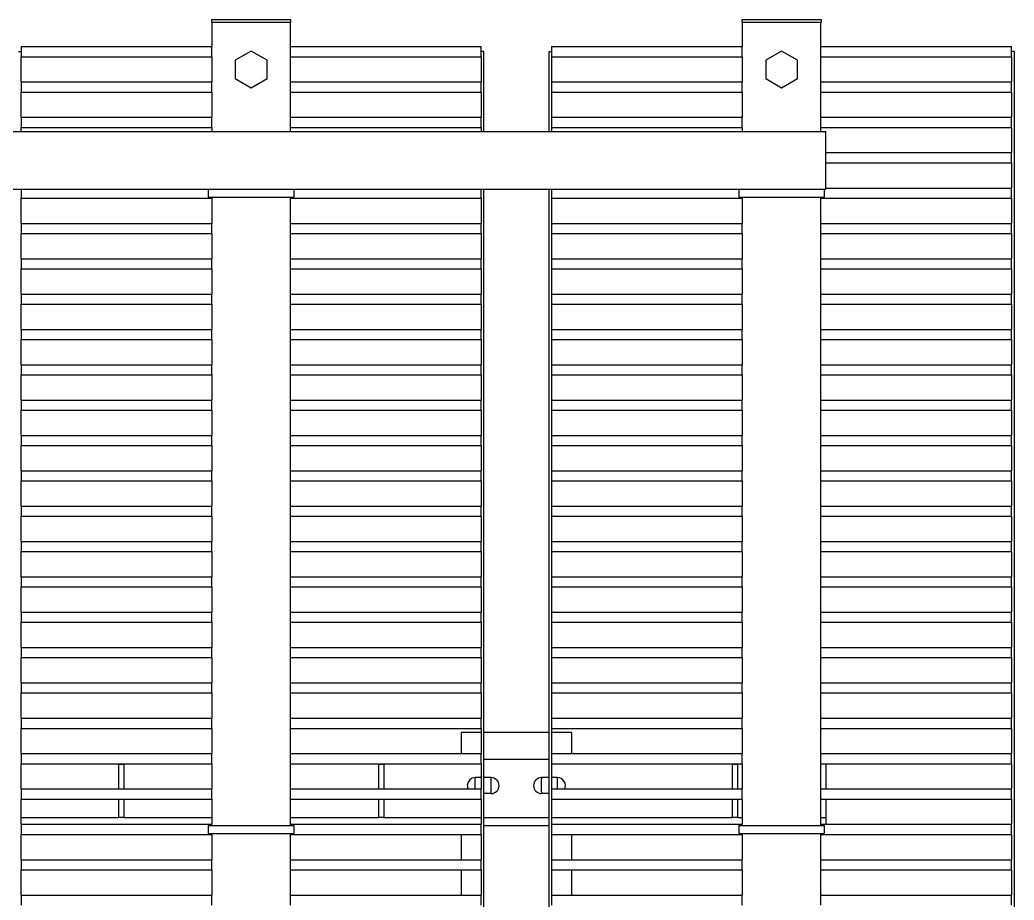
# Model space of a CAD drawing. Header units: millimetres. Extents: x 89978 to 501025, y -351975 to 835730.
# Drawn here: x 138942 to 140066, y -209988 to -208992 of the extents above; entities that cross this region are included whole.
import ezdxf

# ---------------------------------------------------------------- set-up
doc = ezdxf.new("R2010")
doc.units = ezdxf.units.MM
doc.header["$LTSCALE"] = 150
doc.layers.add('------00 Switch Gear_154kV', color=4, linetype='Continuous')

# ---------------------------------------------------------------- blocks, each defined once
blk = doc.blocks.new('X-1F-PLAN$0$top tr')
at = {"layer": '------00 Switch Gear_154kV', "linetype": 'Continuous'}
for p, q in [((321813, 111369.9), (321813, 112929.9)), ((322339, 112929.9), (322339, 111525.4)), ((322413, 111525.4), (322413, 112929.9)), ((321816, 112335.6), (321816, 112324.2)), ((322031.5, 112335.6), (322031.5, 112324.2)), ((322120.6, 112335.6), (322120.6, 112324.2)), ((322336.1, 112324.2), (322336.1, 112335.6)), ((322416, 112335.6), (322416, 112324.2)), ((322631.5, 112335.6), (322631.5, 112324.2)), ((322720.6, 112335.6), (322720.6, 112324.2)), ((322936.1, 112324.2), (322936.1, 112335.6)), ((321862.7, 112324.2), (321816, 112324.2)), ((321816, 112295.6), (321816, 112324.2)), ((322031.5, 112324.2), (321862.7, 112324.2)), ((322031.5, 112324.2), (322031.5, 112295.6)), ((322289.4, 112324.2), (322120.6, 112324.2)), ((322120.6, 112295.6), (322120.6, 112324.2)), ((322336.1, 112324.2), (322289.4, 112324.2)), ((322313.5, 112295.6), (322313.5, 112324.2)), ((322336, 112324.2), (322336, 112295.6)), ((322462.7, 112324.2), (322416, 112324.2)), ((322416, 112295.6), (322416, 112324.2)), ((322438.5, 112295.6), (322438.5, 112324.2)), ((322631.5, 112324.2), (322462.7, 112324.2)), ((322631.5, 112324.2), (322631.5, 112295.6)), ((322889.4, 112324.2), (322720.6, 112324.2)), ((322720.6, 112295.6), (322720.6, 112324.2)), ((322936.1, 112324.2), (322889.4, 112324.2)), ((322936, 112324.2), (322936, 112295.6)), ((321862.7, 112295.6), (321816, 112295.6)), ((321816, 112295.6), (321816, 112284.2)), ((322031.5, 112295.6), (321862.7, 112295.6)), ((322031.5, 112295.6), (322031.5, 112284.2)), ((322120.6, 112295.6), (322120.6, 112284.2)), ((322289.4, 112295.6), (322120.6, 112295.6)), ((322336.1, 112295.6), (322289.4, 112295.6)), ((322336.1, 112284.2), (322336.1, 112295.6)), ((322462.7, 112295.6), (322416, 112295.6)), ((322416, 112295.6), (322416, 112284.2)), ((322631.5, 112295.6), (322462.7, 112295.6)), ((322631.5, 112295.6), (322631.5, 112284.2)), ((322720.6, 112295.6), (322720.6, 112284.2)), ((322889.4, 112295.6), (322720.6, 112295.6)), ((322936.1, 112295.6), (322889.4, 112295.6)), ((322936.1, 112284.2), (322936.1, 112295.6)), ((321862.7, 112284.2), (321816, 112284.2)), ((321816, 112255.6), (321816, 112284.2)), ((322031.5, 112284.2), (321862.7, 112284.2)), ((322031.5, 112284.2), (322031.5, 112255.6)), ((322289.4, 112284.2), (322120.6, 112284.2)), ((322120.6, 112255.6), (322120.6, 112284.2)), ((322336.1, 112284.2), (322289.4, 112284.2)), ((322313.5, 112255.6), (322313.5, 112284.2)), ((322336, 112284.2), (322336, 112255.6)), ((322462.7, 112284.2), (322416, 112284.2)), ((322416, 112255.6), (322416, 112284.2)), ((322438.5, 112255.6), (322438.5, 112284.2)), ((322631.5, 112284.2), (322462.7, 112284.2)), ((322631.5, 112284.2), (322631.5, 112255.6)), ((322889.4, 112284.2), (322720.6, 112284.2)), ((322720.6, 112255.6), (322720.6, 112284.2)), ((322936.1, 112284.2), (322889.4, 112284.2)), ((322936, 112284.2), (322936, 112255.6)), ((321862.7, 112255.6), (321816, 112255.6)), ((321816, 112255.6), (321816, 112244.2)), ((322031.5, 112255.6), (321862.7, 112255.6)), ((322027.5, 112254.4), (322027.9, 112254.4)), ((322027.5, 112254.4), (322027.5, 112245.4)), ((322051.5, 112254.4), (322027.9, 112254.4)), ((322031.5, 112255.6), (322031.5, 112254.4)), ((322100.6, 112254.4), (322051.5, 112254.4)), ((322124.2, 112254.4), (322100.6, 112254.4)), ((322120.6, 112255.6), (322120.6, 112254.4)), ((322289.4, 112255.6), (322120.6, 112255.6)), ((322124.2, 112254.4), (322124.5, 112254.4)), ((322124.5, 112245.4), (322124.5, 112254.4)), ((322336.1, 112255.6), (322289.4, 112255.6)), ((322336.1, 112244.2), (322336.1, 112255.6)), ((322462.7, 112255.6), (322416, 112255.6)), ((322416, 112255.6), (322416, 112244.2)), ((322631.5, 112255.6), (322462.7, 112255.6)), ((322627.5, 112254.4), (322627.9, 112254.4)), ((322627.5, 112254.4), (322627.5, 112245.4)), ((322651.5, 112254.4), (322627.9, 112254.4)), ((322631.5, 112255.6), (322631.5, 112254.4)), ((322700.6, 112254.4), (322651.5, 112254.4)), ((322724.2, 112254.4), (322700.6, 112254.4)), ((322720.6, 112255.6), (322720.6, 112254.4)), ((322889.4, 112255.6), (322720.6, 112255.6)), ((322724.2, 112254.4), (322724.5, 112254.4)), ((322724.5, 112245.4), (322724.5, 112254.4)), ((322936.1, 112255.6), (322889.4, 112255.6)), ((322936.1, 112244.2), (322936.1, 112255.6)), ((321862.7, 112244.2), (321816, 112244.2)), ((321816, 112215.6), (321816, 112244.2)), ((322031.5, 112244.2), (321862.7, 112244.2)), ((322026, 112236.4), (322026, 112244.2)), ((322027.5, 112245.4), (322027.9, 112245.4)), ((322051.5, 112245.4), (322027.9, 112245.4)), ((322031.5, 112245.4), (322031.5, 112244.2)), ((322031.5, 112244.2), (322031.5, 112215.6)), ((322100.6, 112245.4), (322051.5, 112245.4)), ((322124.2, 112245.4), (322100.6, 112245.4)), ((322120.6, 112245.4), (322120.6, 112244.2)), ((322289.4, 112244.2), (322120.6, 112244.2)), ((322120.6, 112215.6), (322120.6, 112244.2)), ((322124.2, 112245.4), (322124.5, 112245.4)), ((322336.1, 112244.2), (322289.4, 112244.2)), ((322336, 112244.2), (322336, 112215.6)), ((322413, 112245.4), (322339, 112245.4)), ((322462.7, 112244.2), (322416, 112244.2)), ((322416, 112215.6), (322416, 112244.2)), ((322631.5, 112244.2), (322462.7, 112244.2)), ((322627.5, 112245.4), (322627.9, 112245.4)), ((322651.5, 112245.4), (322627.9, 112245.4)), ((322631.5, 112245.4), (322631.5, 112244.2)), ((322631.5, 112244.2), (322631.5, 112215.6)), ((322700.6, 112245.4), (322651.5, 112245.4)), ((322724.2, 112245.4), (322700.6, 112245.4)), ((322720.6, 112245.4), (322720.6, 112244.2)), ((322889.4, 112244.2), (322720.6, 112244.2)), ((322720.6, 112215.6), (322720.6, 112244.2)), ((322724.2, 112245.4), (322724.5, 112245.4)), ((322936.1, 112244.2), (322889.4, 112244.2)), ((322936, 112244.2), (322936, 112215.6)), ((322031.5, 112236.4), (322026, 112236.4)), ((322026, 112215.6), (322026, 112236.4)), ((322126, 112236.4), (322120.6, 112236.4)), ((322126, 112215.6), (322126, 112236.4)), ((322126, 112236.4), (322132, 112236.4)), ((322336, 112236.4), (322132, 112236.4)), ((322132, 112215.6), (322132, 112236.4)), ((322413, 112236.4), (322339, 112236.4)), ((322526, 112236.4), (322416, 112236.4)), ((322526, 112215.6), (322526, 112236.4)), ((322526, 112236.4), (322532, 112236.4)), ((322631.5, 112236.4), (322532, 112236.4)), ((322532, 112215.6), (322532, 112236.4)), ((322820, 112236.4), (322720.6, 112236.4)), ((322820, 112215.6), (322820, 112236.4)), ((322820, 112236.4), (322826, 112236.4)), ((322936, 112236.4), (322826, 112236.4)), ((322826, 112215.6), (322826, 112236.4)), ((321862.7, 112215.6), (321816, 112215.6)), ((321816, 112215.6), (321816, 112204.2)), ((322031.5, 112215.6), (321862.7, 112215.6)), ((322031.5, 112215.6), (322031.5, 112204.2)), ((322120.6, 112215.6), (322120.6, 112204.2)), ((322289.4, 112215.6), (322120.6, 112215.6)), ((322336.1, 112215.6), (322289.4, 112215.6)), ((322336.1, 112204.2), (322336.1, 112215.6)), ((322462.7, 112215.6), (322416, 112215.6)), ((322416, 112215.6), (322416, 112204.2)), ((322631.5, 112215.6), (322462.7, 112215.6)), ((322631.5, 112215.6), (322631.5, 112204.2)), ((322720.6, 112215.6), (322720.6, 112204.2)), ((322889.4, 112215.6), (322720.6, 112215.6)), ((322936.1, 112215.6), (322889.4, 112215.6)), ((322936.1, 112204.2), (322936.1, 112215.6)), ((321862.7, 112204.2), (321816, 112204.2)), ((321816, 112175.6), (321816, 112204.2)), ((322031.5, 112204.2), (321862.7, 112204.2)), ((322026, 112179.4), (322026, 112204.2)), ((322031.5, 112204.2), (322031.5, 112175.6)), ((322289.4, 112204.2), (322120.6, 112204.2)), ((322120.6, 112175.6), (322120.6, 112204.2)), ((322126, 112176.4), (322126, 112204.2)), ((322132, 112176.4), (322132, 112204.2)), ((322336.1, 112204.2), (322289.4, 112204.2)), ((322329.5, 112204.2), (322329.5, 112192.9)), ((322336, 112204.2), (322336, 112175.6)), ((322339, 112209.4), (322347.5, 112209.4)), ((322347.5, 112207.9), (322347.5, 112192.9)), ((322404.5, 112209.4), (322413, 112209.4)), ((322404.5, 112207.9), (322404.5, 112192.9)), ((322462.7, 112204.2), (322416, 112204.2)), ((322416, 112175.6), (322416, 112204.2)), ((322422.5, 112204.2), (322422.5, 112192.9)), ((322631.5, 112204.2), (322462.7, 112204.2)), ((322526, 112176.4), (322526, 112204.2)), ((322532, 112176.4), (322532, 112204.2)), ((322631.5, 112204.2), (322631.5, 112175.6)), ((322889.4, 112204.2), (322720.6, 112204.2)), ((322720.6, 112175.6), (322720.6, 112204.2)), ((322820, 112176.4), (322820, 112204.2)), ((322826, 112176.4), (322826, 112204.2)), ((322936.1, 112204.2), (322889.4, 112204.2)), ((322936, 112204.2), (322936, 112175.6)), ((322329.5, 112191.4), (322336, 112191.4)), ((322339, 112191.4), (322347.5, 112191.4)), ((322404.5, 112191.4), (322413, 112191.4)), ((322416, 112191.4), (322422.5, 112191.4)), ((321862.7, 112175.6), (321816, 112175.6)), ((321816, 112175.6), (321816, 112164.2)), ((322031.5, 112175.6), (321862.7, 112175.6)), ((322026, 112175.6), (322026, 112179.4)), ((322031.5, 112175.6), (322031.5, 112164.2)), ((322120.6, 112175.6), (322120.6, 112164.2)), ((322289.4, 112175.6), (322120.6, 112175.6)), ((322126, 112176.4), (322132, 112176.4)), ((322336.1, 112175.6), (322289.4, 112175.6)), ((322336.1, 112164.2), (322336.1, 112175.6)), ((322413, 112170.4), (322339, 112170.4)), ((322462.7, 112175.6), (322416, 112175.6)), ((322416, 112175.6), (322416, 112164.2)), ((322631.5, 112175.6), (322462.7, 112175.6)), ((322526, 112176.4), (322532, 112176.4)), ((322631.5, 112175.6), (322631.5, 112164.2)), ((322720.6, 112175.6), (322720.6, 112164.2)), ((322889.4, 112175.6), (322720.6, 112175.6)), ((322820, 112176.4), (322826, 112176.4)), ((322936.1, 112175.6), (322889.4, 112175.6)), ((322936.1, 112164.2), (322936.1, 112175.6)), ((321862.7, 112164.2), (321816, 112164.2)), ((321816, 112135.6), (321816, 112164.2)), ((322031.5, 112164.2), (321862.7, 112164.2)), ((322031.5, 112164.2), (322031.5, 112135.6)), ((322289.4, 112164.2), (322120.6, 112164.2)), ((322120.6, 112135.6), (322120.6, 112164.2)), ((322336.1, 112164.2), (322289.4, 112164.2)), ((322313.5, 112140.4), (322313.5, 112164.2)), ((322336, 112164.2), (322336, 112135.6)), ((322462.7, 112164.2), (322416, 112164.2)), ((322416, 112135.6), (322416, 112164.2)), ((322438.5, 112140.4), (322438.5, 112164.2)), ((322631.5, 112164.2), (322462.7, 112164.2)), ((322631.5, 112164.2), (322631.5, 112135.6)), ((322889.4, 112164.2), (322720.6, 112164.2)), ((322720.6, 112135.6), (322720.6, 112164.2)), ((322936.1, 112164.2), (322889.4, 112164.2)), ((322936, 112164.2), (322936, 112135.6)), ((322313.5, 112140.4), (322336, 112140.4)), ((322339, 112140.4), (322413, 112140.4)), ((322416, 112140.4), (322438.5, 112140.4)), ((321862.7, 112135.6), (321816, 112135.6)), ((321816, 112135.6), (321816, 112124.2)), ((322031.5, 112135.6), (321862.7, 112135.6)), ((322031.5, 112135.6), (322031.5, 112124.2)), ((322120.6, 112135.6), (322120.6, 112124.2)), ((322289.4, 112135.6), (322120.6, 112135.6)), ((322336.1, 112135.6), (322289.4, 112135.6)), ((322336.1, 112124.2), (322336.1, 112135.6)), ((322462.7, 112135.6), (322416, 112135.6)), ((322416, 112135.6), (322416, 112124.2)), ((322631.5, 112135.6), (322462.7, 112135.6)), ((322631.5, 112135.6), (322631.5, 112124.2)), ((322720.6, 112135.6), (322720.6, 112124.2)), ((322889.4, 112135.6), (322720.6, 112135.6)), ((322936.1, 112135.6), (322889.4, 112135.6)), ((322936.1, 112124.2), (322936.1, 112135.6)), ((321862.7, 112124.2), (321816, 112124.2)), ((321816, 112095.6), (321816, 112124.2)), ((322031.5, 112124.2), (321862.7, 112124.2)), ((322031.5, 112124.2), (322031.5, 112095.6)), ((322289.4, 112124.2), (322120.6, 112124.2)), ((322120.6, 112095.6), (322120.6, 112124.2)), ((322336.1, 112124.2), (322289.4, 112124.2)), ((322336, 112124.2), (322336, 112095.6)), ((322462.7, 112124.2), (322416, 112124.2)), ((322416, 112095.6), (322416, 112124.2)), ((322631.5, 112124.2), (322462.7, 112124.2)), ((322631.5, 112124.2), (322631.5, 112095.6)), ((322889.4, 112124.2), (322720.6, 112124.2)), ((322720.6, 112095.6), (322720.6, 112124.2)), ((322936.1, 112124.2), (322889.4, 112124.2)), ((322936, 112124.2), (322936, 112095.6)), ((321862.7, 112095.6), (321816, 112095.6)), ((321816, 112095.6), (321816, 112084.2)), ((322031.5, 112095.6), (321862.7, 112095.6)), ((322031.5, 112095.6), (322031.5, 112084.2)), ((322120.6, 112095.6), (322120.6, 112084.2)), ((322289.4, 112095.6), (322120.6, 112095.6)), ((322336.1, 112095.6), (322289.4, 112095.6)), ((322336.1, 112084.2), (322336.1, 112095.6)), ((322462.7, 112095.6), (322416, 112095.6)), ((322416, 112095.6), (322416, 112084.2)), ((322631.5, 112095.6), (322462.7, 112095.6)), ((322631.5, 112095.6), (322631.5, 112084.2)), ((322720.6, 112095.6), (322720.6, 112084.2)), ((322889.4, 112095.6), (322720.6, 112095.6)), ((322936.1, 112095.6), (322889.4, 112095.6)), ((322936.1, 112084.2), (322936.1, 112095.6)), ((321862.7, 112084.2), (321816, 112084.2)), ((321816, 112055.6), (321816, 112084.2)), ((322031.5, 112084.2), (321862.7, 112084.2)), ((322031.5, 112084.2), (322031.5, 112055.6)), ((322289.4, 112084.2), (322120.6, 112084.2)), ((322120.6, 112055.6), (322120.6, 112084.2)), ((322336.1, 112084.2), (322289.4, 112084.2)), ((322336, 112084.2), (322336, 112055.6)), ((322462.7, 112084.2), (322416, 112084.2)), ((322416, 112055.6), (322416, 112084.2)), ((322631.5, 112084.2), (322462.7, 112084.2)), ((322631.5, 112084.2), (322631.5, 112055.6)), ((322889.4, 112084.2), (322720.6, 112084.2)), ((322720.6, 112055.6), (322720.6, 112084.2)), ((322936.1, 112084.2), (322889.4, 112084.2)), ((322936, 112084.2), (322936, 112055.6)), ((321862.7, 112055.6), (321816, 112055.6)), ((321816, 112055.6), (321816, 112044.2)), ((322031.5, 112055.6), (321862.7, 112055.6)), ((322031.5, 112055.6), (322031.5, 112044.2)), ((322120.6, 112055.6), (322120.6, 112044.2)), ((322289.4, 112055.6), (322120.6, 112055.6)), ((322336.1, 112055.6), (322289.4, 112055.6)), ((322336.1, 112044.2), (322336.1, 112055.6)), ((322462.7, 112055.6), (322416, 112055.6)), ((322416, 112055.6), (322416, 112044.2)), ((322631.5, 112055.6), (322462.7, 112055.6)), ((322631.5, 112055.6), (322631.5, 112044.2)), ((322720.6, 112055.6), (322720.6, 112044.2)), ((322889.4, 112055.6), (322720.6, 112055.6)), ((322936.1, 112055.6), (322889.4, 112055.6)), ((322936.1, 112044.2), (322936.1, 112055.6)), ((321862.7, 112044.2), (321816, 112044.2)), ((321816, 112015.6), (321816, 112044.2)), ((322031.5, 112044.2), (321862.7, 112044.2)), ((322031.5, 112044.2), (322031.5, 112015.6)), ((322289.4, 112044.2), (322120.6, 112044.2)), ((322120.6, 112015.6), (322120.6, 112044.2)), ((322336.1, 112044.2), (322289.4, 112044.2)), ((322336, 112044.2), (322336, 112015.6)), ((322462.7, 112044.2), (322416, 112044.2)), ((322416, 112015.6), (322416, 112044.2)), ((322631.5, 112044.2), (322462.7, 112044.2)), ((322631.5, 112044.2), (322631.5, 112015.6)), ((322889.4, 112044.2), (322720.6, 112044.2)), ((322720.6, 112015.6), (322720.6, 112044.2)), ((322936.1, 112044.2), (322889.4, 112044.2)), ((322936, 112044.2), (322936, 112015.6)), ((321862.7, 112015.6), (321816, 112015.6)), ((321816, 112015.6), (321816, 112004.2)), ((322031.5, 112015.6), (321862.7, 112015.6)), ((322031.5, 112015.6), (322031.5, 112004.2)), ((322120.6, 112015.6), (322120.6, 112004.2)), ((322289.4, 112015.6), (322120.6, 112015.6)), ((322336.1, 112015.6), (322289.4, 112015.6)), ((322336.1, 112004.2), (322336.1, 112015.6)), ((322462.7, 112015.6), (322416, 112015.6)), ((322416, 112015.6), (322416, 112004.2)), ((322631.5, 112015.6), (322462.7, 112015.6)), ((322631.5, 112015.6), (322631.5, 112004.2)), ((322720.6, 112015.6), (322720.6, 112004.2)), ((322889.4, 112015.6), (322720.6, 112015.6)), ((322936.1, 112015.6), (322889.4, 112015.6)), ((322936.1, 112004.2), (322936.1, 112015.6)), ((321862.7, 112004.2), (321816, 112004.2)), ((321816, 111975.6), (321816, 112004.2)), ((322031.5, 112004.2), (321862.7, 112004.2)), ((322031.5, 112004.2), (322031.5, 111975.6)), ((322289.4, 112004.2), (322120.6, 112004.2)), ((322120.6, 111975.6), (322120.6, 112004.2)), ((322336.1, 112004.2), (322289.4, 112004.2)), ((322336, 112004.2), (322336, 111975.6)), ((322462.7, 112004.2), (322416, 112004.2)), ((322416, 111975.6), (322416, 112004.2)), ((322631.5, 112004.2), (322462.7, 112004.2)), ((322631.5, 112004.2), (322631.5, 111975.6)), ((322889.4, 112004.2), (322720.6, 112004.2)), ((322720.6, 111975.6), (322720.6, 112004.2)), ((322936.1, 112004.2), (322889.4, 112004.2)), ((322936, 112004.2), (322936, 111975.6)), ((321862.7, 111975.6), (321816, 111975.6)), ((321816, 111975.6), (321816, 111964.2)), ((322031.5, 111975.6), (321862.7, 111975.6)), ((322031.5, 111975.6), (322031.5, 111964.2)), ((322120.6, 111975.6), (322120.6, 111964.2)), ((322289.4, 111975.6), (322120.6, 111975.6)), ((322336.1, 111975.6), (322289.4, 111975.6)), ((322336.1, 111964.2), (322336.1, 111975.6)), ((322462.7, 111975.6), (322416, 111975.6)), ((322416, 111975.6), (322416, 111964.2)), ((322631.5, 111975.6), (322462.7, 111975.6)), ((322631.5, 111975.6), (322631.5, 111964.2)), ((322720.6, 111975.6), (322720.6, 111964.2)), ((322889.4, 111975.6), (322720.6, 111975.6)), ((322936.1, 111975.6), (322889.4, 111975.6)), ((322936.1, 111964.2), (322936.1, 111975.6)), ((321862.7, 111964.2), (321816, 111964.2)), ((321816, 111935.6), (321816, 111964.2)), ((322031.5, 111964.2), (321862.7, 111964.2)), ((322031.5, 111964.2), (322031.5, 111935.6)), ((322289.4, 111964.2), (322120.6, 111964.2)), ((322120.6, 111935.6), (322120.6, 111964.2)), ((322336.1, 111964.2), (322289.4, 111964.2)), ((322336, 111964.2), (322336, 111935.6)), ((322462.7, 111964.2), (322416, 111964.2)), ((322416, 111935.6), (322416, 111964.2)), ((322631.5, 111964.2), (322462.7, 111964.2)), ((322631.5, 111964.2), (322631.5, 111935.6)), ((322889.4, 111964.2), (322720.6, 111964.2)), ((322720.6, 111935.6), (322720.6, 111964.2)), ((322936.1, 111964.2), (322889.4, 111964.2)), ((322936, 111964.2), (322936, 111935.6)), ((321862.7, 111935.6), (321816, 111935.6)), ((321816, 111935.6), (321816, 111924.2)), ((322031.5, 111935.6), (321862.7, 111935.6)), ((322031.5, 111935.6), (322031.5, 111924.2)), ((322120.6, 111935.6), (322120.6, 111924.2)), ((322289.4, 111935.6), (322120.6, 111935.6)), ((322336.1, 111935.6), (322289.4, 111935.6)), ((322336.1, 111924.2), (322336.1, 111935.6)), ((322462.7, 111935.6), (322416, 111935.6)), ((322416, 111935.6), (322416, 111924.2)), ((322631.5, 111935.6), (322462.7, 111935.6)), ((322631.5, 111935.6), (322631.5, 111924.2)), ((322720.6, 111935.6), (322720.6, 111924.2)), ((322889.4, 111935.6), (322720.6, 111935.6)), ((322936.1, 111935.6), (322889.4, 111935.6)), ((322936.1, 111924.2), (322936.1, 111935.6)), ((321862.7, 111924.2), (321816, 111924.2)), ((321816, 111895.6), (321816, 111924.2)), ((322031.5, 111924.2), (321862.7, 111924.2)), ((322031.5, 111924.2), (322031.5, 111895.6)), ((322289.4, 111924.2), (322120.6, 111924.2)), ((322120.6, 111895.6), (322120.6, 111924.2)), ((322336.1, 111924.2), (322289.4, 111924.2)), ((322336, 111924.2), (322336, 111895.6)), ((322462.7, 111924.2), (322416, 111924.2)), ((322416, 111895.6), (322416, 111924.2)), ((322631.5, 111924.2), (322462.7, 111924.2)), ((322631.5, 111924.2), (322631.5, 111895.6)), ((322889.4, 111924.2), (322720.6, 111924.2)), ((322720.6, 111895.6), (322720.6, 111924.2)), ((322936.1, 111924.2), (322889.4, 111924.2)), ((322936, 111924.2), (322936, 111895.6)), ((321862.7, 111895.6), (321816, 111895.6)), ((321816, 111895.6), (321816, 111884.2)), ((322031.5, 111895.6), (321862.7, 111895.6)), ((322031.5, 111895.6), (322031.5, 111884.2)), ((322120.6, 111895.6), (322120.6, 111884.2)), ((322289.4, 111895.6), (322120.6, 111895.6)), ((322336.1, 111895.6), (322289.4, 111895.6)), ((322336.1, 111884.2), (322336.1, 111895.6)), ((322462.7, 111895.6), (322416, 111895.6)), ((322416, 111895.6), (322416, 111884.2)), ((322631.5, 111895.6), (322462.7, 111895.6)), ((322631.5, 111895.6), (322631.5, 111884.2)), ((322720.6, 111895.6), (322720.6, 111884.2)), ((322889.4, 111895.6), (322720.6, 111895.6)), ((322936.1, 111895.6), (322889.4, 111895.6)), ((322936.1, 111884.2), (322936.1, 111895.6)), ((321862.7, 111884.2), (321816, 111884.2)), ((321816, 111855.6), (321816, 111884.2)), ((322031.5, 111884.2), (321862.7, 111884.2)), ((322031.5, 111884.2), (322031.5, 111855.6)), ((322289.4, 111884.2), (322120.6, 111884.2)), ((322120.6, 111855.6), (322120.6, 111884.2)), ((322336.1, 111884.2), (322289.4, 111884.2)), ((322336, 111884.2), (322336, 111855.6)), ((322462.7, 111884.2), (322416, 111884.2)), ((322416, 111855.6), (322416, 111884.2)), ((322631.5, 111884.2), (322462.7, 111884.2)), ((322631.5, 111884.2), (322631.5, 111855.6)), ((322889.4, 111884.2), (322720.6, 111884.2)), ((322720.6, 111855.6), (322720.6, 111884.2)), ((322936.1, 111884.2), (322889.4, 111884.2)), ((322936, 111884.2), (322936, 111855.6)), ((321862.7, 111855.6), (321816, 111855.6)), ((321816, 111855.6), (321816, 111844.2)), ((322031.5, 111855.6), (321862.7, 111855.6)), ((322031.5, 111855.6), (322031.5, 111844.2)), ((322120.6, 111855.6), (322120.6, 111844.2)), ((322289.4, 111855.6), (322120.6, 111855.6)), ((322336.1, 111855.6), (322289.4, 111855.6)), ((322336.1, 111844.2), (322336.1, 111855.6)), ((322462.7, 111855.6), (322416, 111855.6)), ((322416, 111855.6), (322416, 111844.2)), ((322631.5, 111855.6), (322462.7, 111855.6)), ((322631.5, 111855.6), (322631.5, 111844.2)), ((322720.6, 111855.6), (322720.6, 111844.2)), ((322889.4, 111855.6), (322720.6, 111855.6)), ((322936.1, 111855.6), (322889.4, 111855.6)), ((322936.1, 111844.2), (322936.1, 111855.6)), ((321862.7, 111844.2), (321816, 111844.2)), ((321816, 111815.6), (321816, 111844.2)), ((322031.5, 111844.2), (321862.7, 111844.2)), ((322031.5, 111844.2), (322031.5, 111815.6)), ((322289.4, 111844.2), (322120.6, 111844.2)), ((322120.6, 111815.6), (322120.6, 111844.2)), ((322336.1, 111844.2), (322289.4, 111844.2)), ((322336, 111844.2), (322336, 111815.6)), ((322462.7, 111844.2), (322416, 111844.2)), ((322416, 111815.6), (322416, 111844.2)), ((322631.5, 111844.2), (322462.7, 111844.2)), ((322631.5, 111844.2), (322631.5, 111815.6)), ((322889.4, 111844.2), (322720.6, 111844.2)), ((322720.6, 111815.6), (322720.6, 111844.2)), ((322936.1, 111844.2), (322889.4, 111844.2)), ((322936, 111844.2), (322936, 111815.6)), ((321862.7, 111815.6), (321816, 111815.6)), ((321816, 111815.6), (321816, 111804.2)), ((322031.5, 111815.6), (321862.7, 111815.6)), ((322031.5, 111815.6), (322031.5, 111804.2)), ((322120.6, 111815.6), (322120.6, 111804.2)), ((322289.4, 111815.6), (322120.6, 111815.6)), ((322336.1, 111815.6), (322289.4, 111815.6)), ((322336.1, 111804.2), (322336.1, 111815.6)), ((322462.7, 111815.6), (322416, 111815.6)), ((322416, 111815.6), (322416, 111804.2)), ((322631.5, 111815.6), (322462.7, 111815.6)), ((322631.5, 111815.6), (322631.5, 111804.2)), ((322720.6, 111815.6), (322720.6, 111804.2)), ((322889.4, 111815.6), (322720.6, 111815.6)), ((322936.1, 111815.6), (322889.4, 111815.6)), ((322936.1, 111804.2), (322936.1, 111815.6)), ((321862.7, 111804.2), (321816, 111804.2)), ((321816, 111775.6), (321816, 111804.2)), ((322031.5, 111804.2), (321862.7, 111804.2)), ((322031.5, 111804.2), (322031.5, 111775.6)), ((322289.4, 111804.2), (322120.6, 111804.2)), ((322120.6, 111775.6), (322120.6, 111804.2)), ((322336.1, 111804.2), (322289.4, 111804.2)), ((322336, 111804.2), (322336, 111775.6)), ((322462.7, 111804.2), (322416, 111804.2)), ((322416, 111775.6), (322416, 111804.2)), ((322631.5, 111804.2), (322462.7, 111804.2)), ((322631.5, 111804.2), (322631.5, 111775.6)), ((322889.4, 111804.2), (322720.6, 111804.2)), ((322720.6, 111775.6), (322720.6, 111804.2)), ((322936.1, 111804.2), (322889.4, 111804.2)), ((322936, 111804.2), (322936, 111775.6)), ((321862.7, 111775.6), (321816, 111775.6)), ((321816, 111775.6), (321816, 111764.2)), ((322031.5, 111775.6), (321862.7, 111775.6)), ((322031.5, 111775.6), (322031.5, 111764.2)), ((322120.6, 111775.6), (322120.6, 111764.2)), ((322289.4, 111775.6), (322120.6, 111775.6)), ((322336.1, 111775.6), (322289.4, 111775.6)), ((322336.1, 111764.2), (322336.1, 111775.6)), ((322462.7, 111775.6), (322416, 111775.6)), ((322416, 111775.6), (322416, 111764.2)), ((322631.5, 111775.6), (322462.7, 111775.6)), ((322631.5, 111775.6), (322631.5, 111764.2)), ((322720.6, 111775.6), (322720.6, 111764.2)), ((322889.4, 111775.6), (322720.6, 111775.6)), ((322936.1, 111775.6), (322889.4, 111775.6)), ((322936.1, 111764.2), (322936.1, 111775.6)), ((321862.7, 111764.2), (321816, 111764.2)), ((321816, 111735.6), (321816, 111764.2)), ((322031.5, 111764.2), (321862.7, 111764.2)), ((322031.5, 111764.2), (322031.5, 111735.6)), ((322289.4, 111764.2), (322120.6, 111764.2)), ((322120.6, 111735.6), (322120.6, 111764.2)), ((322336.1, 111764.2), (322289.4, 111764.2)), ((322336, 111764.2), (322336, 111735.6)), ((322462.7, 111764.2), (322416, 111764.2)), ((322416, 111735.6), (322416, 111764.2)), ((322631.5, 111764.2), (322462.7, 111764.2)), ((322631.5, 111764.2), (322631.5, 111735.6)), ((322889.4, 111764.2), (322720.6, 111764.2)), ((322720.6, 111735.6), (322720.6, 111764.2)), ((322936.1, 111764.2), (322889.4, 111764.2)), ((322936, 111764.2), (322936, 111735.6)), ((321862.7, 111735.6), (321816, 111735.6)), ((321816, 111735.6), (321816, 111724.2)), ((322031.5, 111735.6), (321862.7, 111735.6)), ((322031.5, 111735.6), (322031.5, 111724.2)), ((322120.6, 111735.6), (322120.6, 111724.2)), ((322289.4, 111735.6), (322120.6, 111735.6)), ((322336.1, 111735.6), (322289.4, 111735.6)), ((322336.1, 111724.2), (322336.1, 111735.6)), ((322462.7, 111735.6), (322416, 111735.6)), ((322416, 111735.6), (322416, 111724.2)), ((322631.5, 111735.6), (322462.7, 111735.6)), ((322631.5, 111735.6), (322631.5, 111724.2)), ((322720.6, 111735.6), (322720.6, 111724.2)), ((322889.4, 111735.6), (322720.6, 111735.6)), ((322936.1, 111735.6), (322889.4, 111735.6)), ((322936.1, 111724.2), (322936.1, 111735.6)), ((321862.7, 111724.2), (321816, 111724.2)), ((321816, 111695.6), (321816, 111724.2)), ((322031.5, 111724.2), (321862.7, 111724.2)), ((322031.5, 111724.2), (322031.5, 111695.6)), ((322289.4, 111724.2), (322120.6, 111724.2)), ((322120.6, 111695.6), (322120.6, 111724.2)), ((322336.1, 111724.2), (322289.4, 111724.2)), ((322336, 111724.2), (322336, 111695.6)), ((322462.7, 111724.2), (322416, 111724.2)), ((322416, 111695.6), (322416, 111724.2)), ((322631.5, 111724.2), (322462.7, 111724.2)), ((322631.5, 111724.2), (322631.5, 111695.6)), ((322889.4, 111724.2), (322720.6, 111724.2)), ((322720.6, 111695.6), (322720.6, 111724.2)), ((322936.1, 111724.2), (322889.4, 111724.2)), ((322936, 111724.2), (322936, 111695.6)), ((321862.7, 111695.6), (321816, 111695.6)), ((321816, 111695.6), (321816, 111684.2)), ((322031.5, 111695.6), (321862.7, 111695.6)), ((322031.5, 111695.6), (322031.5, 111684.2)), ((322120.6, 111695.6), (322120.6, 111684.2)), ((322289.4, 111695.6), (322120.6, 111695.6)), ((322336.1, 111695.6), (322289.4, 111695.6)), ((322336.1, 111684.2), (322336.1, 111695.6)), ((322462.7, 111695.6), (322416, 111695.6)), ((322416, 111695.6), (322416, 111684.2)), ((322631.5, 111695.6), (322462.7, 111695.6)), ((322631.5, 111695.6), (322631.5, 111684.2)), ((322720.6, 111695.6), (322720.6, 111684.2)), ((322889.4, 111695.6), (322720.6, 111695.6)), ((322936.1, 111695.6), (322889.4, 111695.6)), ((322936.1, 111684.2), (322936.1, 111695.6)), ((321862.7, 111684.2), (321816, 111684.2)), ((321816, 111655.6), (321816, 111684.2)), ((322031.5, 111684.2), (321862.7, 111684.2)), ((322031.5, 111684.2), (322031.5, 111655.6)), ((322289.4, 111684.2), (322120.6, 111684.2)), ((322120.6, 111655.6), (322120.6, 111684.2)), ((322336.1, 111684.2), (322289.4, 111684.2)), ((322336, 111684.2), (322336, 111655.6)), ((322462.7, 111684.2), (322416, 111684.2)), ((322416, 111655.6), (322416, 111684.2)), ((322631.5, 111684.2), (322462.7, 111684.2)), ((322631.5, 111684.2), (322631.5, 111655.6)), ((322889.4, 111684.2), (322720.6, 111684.2)), ((322720.6, 111655.6), (322720.6, 111684.2)), ((322936.1, 111684.2), (322889.4, 111684.2)), ((322936, 111684.2), (322936, 111655.6)), ((321862.7, 111655.6), (321816, 111655.6)), ((321816, 111655.6), (321816, 111644.2)), ((322031.5, 111655.6), (321862.7, 111655.6)), ((322031.5, 111655.6), (322031.5, 111644.2)), ((322120.6, 111655.6), (322120.6, 111644.2)), ((322289.4, 111655.6), (322120.6, 111655.6)), ((322336.1, 111655.6), (322289.4, 111655.6)), ((322336.1, 111644.2), (322336.1, 111655.6)), ((322462.7, 111655.6), (322416, 111655.6)), ((322416, 111655.6), (322416, 111644.2)), ((322631.5, 111655.6), (322462.7, 111655.6)), ((322631.5, 111655.6), (322631.5, 111644.2)), ((322720.6, 111655.6), (322720.6, 111644.2)), ((322889.4, 111655.6), (322720.6, 111655.6)), ((322936.1, 111655.6), (322889.4, 111655.6)), ((322936.1, 111644.2), (322936.1, 111655.6)), ((321862.7, 111644.2), (321816, 111644.2)), ((321816, 111615.6), (321816, 111644.2)), ((322031.5, 111644.2), (321862.7, 111644.2)), ((322031.5, 111644.2), (322031.5, 111615.6)), ((322289.4, 111644.2), (322120.6, 111644.2)), ((322120.6, 111615.6), (322120.6, 111644.2)), ((322336.1, 111644.2), (322289.4, 111644.2)), ((322336, 111644.2), (322336, 111615.6)), ((322462.7, 111644.2), (322416, 111644.2)), ((322416, 111615.6), (322416, 111644.2)), ((322631.5, 111644.2), (322462.7, 111644.2)), ((322631.5, 111644.2), (322631.5, 111615.6)), ((322889.4, 111644.2), (322720.6, 111644.2)), ((322720.6, 111615.6), (322720.6, 111644.2)), ((322936.1, 111644.2), (322889.4, 111644.2)), ((322936, 111644.2), (322936, 111615.6)), ((321862.7, 111615.6), (321816, 111615.6)), ((321816, 111615.6), (321816, 111604.2)), ((322031.5, 111615.6), (321862.7, 111615.6)), ((322031.5, 111615.6), (322031.5, 111604.2)), ((322120.6, 111615.6), (322120.6, 111604.2)), ((322289.4, 111615.6), (322120.6, 111615.6)), ((322336.1, 111615.6), (322289.4, 111615.6)), ((322336.1, 111604.2), (322336.1, 111615.6)), ((322462.7, 111615.6), (322416, 111615.6)), ((322416, 111615.6), (322416, 111604.2)), ((322631.5, 111615.6), (322462.7, 111615.6)), ((322631.5, 111615.6), (322631.5, 111604.2)), ((322720.6, 111615.6), (322720.6, 111604.2)), ((322889.4, 111615.6), (322720.6, 111615.6)), ((322936.1, 111615.6), (322889.4, 111615.6)), ((322936.1, 111604.2), (322936.1, 111615.6)), ((321862.7, 111604.2), (321816, 111604.2)), ((321816, 111575.6), (321816, 111604.2)), ((322031.5, 111604.2), (321862.7, 111604.2)), ((322031.5, 111604.2), (322031.5, 111575.6)), ((322289.4, 111604.2), (322120.6, 111604.2)), ((322120.6, 111575.6), (322120.6, 111604.2)), ((322336.1, 111604.2), (322289.4, 111604.2)), ((322336, 111604.2), (322336, 111575.6)), ((322462.7, 111604.2), (322416, 111604.2)), ((322416, 111575.6), (322416, 111604.2)), ((322631.5, 111604.2), (322462.7, 111604.2)), ((322631.5, 111604.2), (322631.5, 111575.6)), ((322889.4, 111604.2), (322720.6, 111604.2)), ((322720.6, 111575.6), (322720.6, 111604.2)), ((322936.1, 111604.2), (322889.4, 111604.2)), ((322936, 111604.2), (322936, 111575.6)), ((321862.7, 111575.6), (321816, 111575.6)), ((321816, 111575.6), (321816, 111564.2)), ((322031.5, 111575.6), (321862.7, 111575.6)), ((322031.5, 111575.6), (322031.5, 111564.2)), ((322120.6, 111575.6), (322120.6, 111564.2)), ((322289.4, 111575.6), (322120.6, 111575.6)), ((322336.1, 111575.6), (322289.4, 111575.6)), ((322336.1, 111564.2), (322336.1, 111575.6)), ((322462.7, 111575.6), (322416, 111575.6)), ((322416, 111575.6), (322416, 111564.2)), ((322631.5, 111575.6), (322462.7, 111575.6)), ((322631.5, 111575.6), (322631.5, 111564.2)), ((322720.6, 111575.6), (322720.6, 111564.2)), ((322889.4, 111575.6), (322720.6, 111575.6)), ((322936.1, 111575.6), (322889.4, 111575.6)), ((322936.1, 111564.2), (322936.1, 111575.6)), ((321862.7, 111564.2), (321816, 111564.2)), ((321816, 111535.6), (321816, 111564.2)), ((322031.5, 111564.2), (321862.7, 111564.2)), ((322031.5, 111564.2), (322031.5, 111535.6)), ((322289.4, 111564.2), (322120.6, 111564.2)), ((322120.6, 111535.6), (322120.6, 111564.2)), ((322336.1, 111564.2), (322289.4, 111564.2)), ((322336, 111564.2), (322336, 111535.6)), ((322462.7, 111564.2), (322416, 111564.2)), ((322416, 111535.6), (322416, 111564.2)), ((322631.5, 111564.2), (322462.7, 111564.2)), ((322631.5, 111564.2), (322631.5, 111535.6)), ((322889.4, 111564.2), (322720.6, 111564.2)), ((322720.6, 111535.6), (322720.6, 111564.2)), ((322936.1, 111564.2), (322889.4, 111564.2)), ((322936, 111564.2), (322936, 111535.6)), ((321862.7, 111535.6), (321816, 111535.6)), ((321816, 111535.6), (321816, 111524.2)), ((322031.5, 111535.6), (321862.7, 111535.6)), ((322027.5, 111534.4), (322027.9, 111534.4)), ((322027.5, 111534.4), (322027.5, 111525.4)), ((322051.5, 111534.4), (322027.9, 111534.4)), ((322031.5, 111535.6), (322031.5, 111534.4)), ((322100.6, 111534.4), (322051.5, 111534.4)), ((322124.2, 111534.4), (322100.6, 111534.4)), ((322120.6, 111535.6), (322120.6, 111534.4)), ((322289.4, 111535.6), (322120.6, 111535.6)), ((322124.2, 111534.4), (322124.5, 111534.4)), ((322124.5, 111525.4), (322124.5, 111534.4)), ((322336.1, 111535.6), (322289.4, 111535.6)), ((322336.1, 111525.4), (322336.1, 111535.6)), ((322462.7, 111535.6), (322416, 111535.6)), ((322416, 111535.6), (322416, 111525.4)), ((322631.5, 111535.6), (322462.7, 111535.6)), ((322627.5, 111534.4), (322627.9, 111534.4)), ((322627.5, 111534.4), (322627.5, 111525.4)), ((322651.5, 111534.4), (322627.9, 111534.4)), ((322631.5, 111535.6), (322631.5, 111534.4)), ((322700.6, 111534.4), (322651.5, 111534.4)), ((322724.2, 111534.4), (322700.6, 111534.4)), ((322720.6, 111535.6), (322720.6, 111534.4)), ((322889.4, 111535.6), (322720.6, 111535.6)), ((322724.2, 111534.4), (322724.5, 111534.4)), ((322724.5, 111525.4), (322724.5, 111534.4)), ((322936.1, 111535.6), (322889.4, 111535.6)), ((322936.1, 111525.4), (322936.1, 111535.6)), ((321862.7, 111524.2), (321816, 111524.2)), ((321816, 111495.6), (321816, 111524.2)), ((322026, 111524.2), (321862.7, 111524.2)), ((322026, 111525.4), (322026, 111460.4)), ((323326, 111525.4), (322026, 111525.4)), ((321862.7, 111495.6), (321816, 111495.6)), ((321816, 111495.6), (321816, 111484.2)), ((322026, 111495.6), (321862.7, 111495.6)), ((321862.7, 111484.2), (321816, 111484.2)), ((321816, 111455.6), (321816, 111484.2)), ((322026, 111484.2), (321862.7, 111484.2)), ((321862.7, 111455.6), (321816, 111455.6)), ((321816, 111455.6), (321816, 111444.2)), ((322031.5, 111455.6), (321862.7, 111455.6)), ((323326, 111460.4), (322026, 111460.4)), ((322031.5, 111460.4), (322031.5, 111455.6)), ((322031.5, 111455.6), (322031.5, 111444.2)), ((322120.6, 111455.6), (322120.6, 111460.4)), ((322120.6, 111455.6), (322120.6, 111444.2)), ((322289.4, 111455.6), (322120.6, 111455.6)), ((322336.1, 111455.6), (322289.4, 111455.6)), ((322336, 111460.4), (322336, 111455.6)), ((322336.1, 111444.2), (322336.1, 111455.6)), ((322339, 111460.4), (322339, 111369.9)), ((322413, 111369.9), (322413, 111460.4)), ((322416, 111455.6), (322416, 111460.4)), ((322462.7, 111455.6), (322416, 111455.6)), ((322416, 111455.6), (322416, 111444.2)), ((322631.5, 111455.6), (322462.7, 111455.6)), ((322631.5, 111460.4), (322631.5, 111455.6)), ((322631.5, 111455.6), (322631.5, 111444.2)), ((322720.6, 111455.6), (322720.6, 111460.4)), ((322720.6, 111455.6), (322720.6, 111444.2)), ((322889.4, 111455.6), (322720.6, 111455.6)), ((322936.1, 111455.6), (322889.4, 111455.6)), ((322936, 111460.4), (322936, 111455.6)), ((322936.1, 111444.2), (322936.1, 111455.6)), ((321862.7, 111444.2), (321816, 111444.2)), ((321816, 111415.6), (321816, 111444.2)), ((322031.5, 111444.2), (321862.7, 111444.2)), ((322031.5, 111444.2), (322031.5, 111415.6)), ((322289.4, 111444.2), (322120.6, 111444.2)), ((322120.6, 111415.6), (322120.6, 111444.2)), ((322336.1, 111444.2), (322289.4, 111444.2)), ((322336, 111444.2), (322336, 111415.6)), ((322462.7, 111444.2), (322416, 111444.2)), ((322416, 111415.6), (322416, 111444.2)), ((322631.5, 111444.2), (322462.7, 111444.2)), ((322631.5, 111444.2), (322631.5, 111415.6)), ((322889.4, 111444.2), (322720.6, 111444.2)), ((322720.6, 111415.6), (322720.6, 111444.2)), ((322936.1, 111444.2), (322889.4, 111444.2)), ((322936, 111444.2), (322936, 111415.6)), ((321862.7, 111415.6), (321816, 111415.6)), ((321816, 111415.6), (321816, 111404.2)), ((322031.5, 111415.6), (321862.7, 111415.6)), ((322031.5, 111415.6), (322031.5, 111404.2)), ((322076, 111410.7), (322058, 111400.3)), ((322094, 111400.3), (322076, 111410.7)), ((322120.6, 111415.6), (322120.6, 111404.2)), ((322289.4, 111415.6), (322120.6, 111415.6)), ((322336.1, 111415.6), (322289.4, 111415.6)), ((322336.1, 111404.2), (322336.1, 111415.6)), ((322462.7, 111415.6), (322416, 111415.6)), ((322416, 111415.6), (322416, 111404.2)), ((322631.5, 111415.6), (322462.7, 111415.6)), ((322631.5, 111415.6), (322631.5, 111404.2)), ((322676, 111410.7), (322658, 111400.3)), ((322694, 111400.3), (322676, 111410.7)), ((322720.6, 111415.6), (322720.6, 111404.2)), ((322889.4, 111415.6), (322720.6, 111415.6)), ((322936.1, 111415.6), (322889.4, 111415.6)), ((322936.1, 111404.2), (322936.1, 111415.6)), ((321862.7, 111404.2), (321816, 111404.2)), ((321816, 111375.6), (321816, 111404.2)), ((322031.5, 111404.2), (321862.7, 111404.2)), ((322031.5, 111404.2), (322031.5, 111375.6)), ((322058, 111400.3), (322058, 111379.6)), ((322094, 111379.6), (322094, 111400.3)), ((322289.4, 111404.2), (322120.6, 111404.2)), ((322120.6, 111375.6), (322120.6, 111404.2)), ((322336.1, 111404.2), (322289.4, 111404.2)), ((322336, 111404.2), (322336, 111375.6)), ((322462.7, 111404.2), (322416, 111404.2)), ((322416, 111375.6), (322416, 111404.2)), ((322631.5, 111404.2), (322462.7, 111404.2)), ((322631.5, 111404.2), (322631.5, 111375.6)), ((322658, 111400.3), (322658, 111379.6)), ((322694, 111379.6), (322694, 111400.3)), ((322889.4, 111404.2), (322720.6, 111404.2)), ((322720.6, 111375.6), (322720.6, 111404.2)), ((322936.1, 111404.2), (322889.4, 111404.2)), ((322936, 111404.2), (322936, 111375.6)), ((321862.7, 111375.6), (321816, 111375.6)), ((321816, 111375.6), (321816, 111364.2)), ((322031.5, 111375.6), (321862.7, 111375.6)), ((322031.5, 111375.6), (322031.5, 111364.2)), ((322058, 111379.6), (322076, 111369.2)), ((322076, 111369.2), (322094, 111379.6)), ((322289.4, 111375.6), (322120.6, 111375.6)), ((322120.6, 111375.6), (322120.6, 111364.2)), ((322336.1, 111375.6), (322289.4, 111375.6)), ((322336.1, 111364.2), (322336.1, 111375.6)), ((322462.7, 111375.6), (322416, 111375.6)), ((322416, 111375.6), (322416, 111364.2)), ((322631.5, 111375.6), (322462.7, 111375.6)), ((322631.5, 111375.6), (322631.5, 111364.2)), ((322658, 111379.6), (322676, 111369.2)), ((322676, 111369.2), (322694, 111379.6)), ((322889.4, 111375.6), (322720.6, 111375.6)), ((322720.6, 111375.6), (322720.6, 111364.2)), ((322936.1, 111375.6), (322889.4, 111375.6)), ((322936.1, 111364.2), (322936.1, 111375.6)), ((321813, 111369.9), (321816, 111369.9)), ((321862.7, 111364.2), (321816, 111364.2)), ((322031.5, 111364.2), (321862.7, 111364.2)), ((322031.5, 111364.2), (322031.5, 111336.9)), ((322289.4, 111364.2), (322120.6, 111364.2)), ((322120.6, 111336.9), (322120.6, 111364.2)), ((322336.1, 111364.2), (322289.4, 111364.2)), ((322339, 111369.9), (322336.1, 111369.9)), ((322413, 111369.9), (322416, 111369.9)), ((322462.7, 111364.2), (322416, 111364.2)), ((322631.5, 111364.2), (322462.7, 111364.2)), ((322631.5, 111364.2), (322631.5, 111336.9)), ((322889.4, 111364.2), (322720.6, 111364.2)), ((322720.6, 111336.9), (322720.6, 111364.2)), ((322936.1, 111364.2), (322889.4, 111364.2)), ((322939, 111369.9), (322936.1, 111369.9)), ((322031, 111336.9), (322121, 111336.9)), ((322031, 111336.9), (322031, 111333.9)), ((322031, 111333.9), (322121, 111333.9)), ((322121, 111333.9), (322121, 111336.9)), ((322631, 111336.9), (322721, 111336.9)), ((322631, 111336.9), (322631, 111333.9)), ((322631, 111333.9), (322721, 111333.9)), ((322721, 111333.9), (322721, 111336.9))]:
    blk.add_line(p, q, dxfattribs=at)
for centre, start, end in [((322329.5, 112200.4), 155.025, 270), ((322338.5, 112207.9), 0, 9.5941), ((322347.5, 112200.4), 270, 90), ((322404.5, 112200.4), 90, 270), ((322413.5, 112207.9), 170.4059, 180), ((322422.5, 112200.4), 270, 24.975), ((322338.5, 112192.9), 180, 189.5941), ((322338.5, 112192.9), 350.4059, 0), ((322413.5, 112192.9), 180, 189.5941), ((322413.5, 112192.9), 350.4059, 0)]:
    blk.add_arc(centre, 9, start, end, dxfattribs=at)

msp = doc.modelspace()

# ---------------------------------------------------------------- block references
at = {"layer": '------00 Switch Gear_154kV', "color": 4, "rotation": 180}
msp.add_blockref('X-1F-PLAN$0$top tr', (461879.1, -97658.1), dxfattribs=at)
msp.add_blockref('X-1F-PLAN$0$top tr', (461879.1, -97658.1), dxfattribs=at)

doc.saveas('drawing.dxf')
